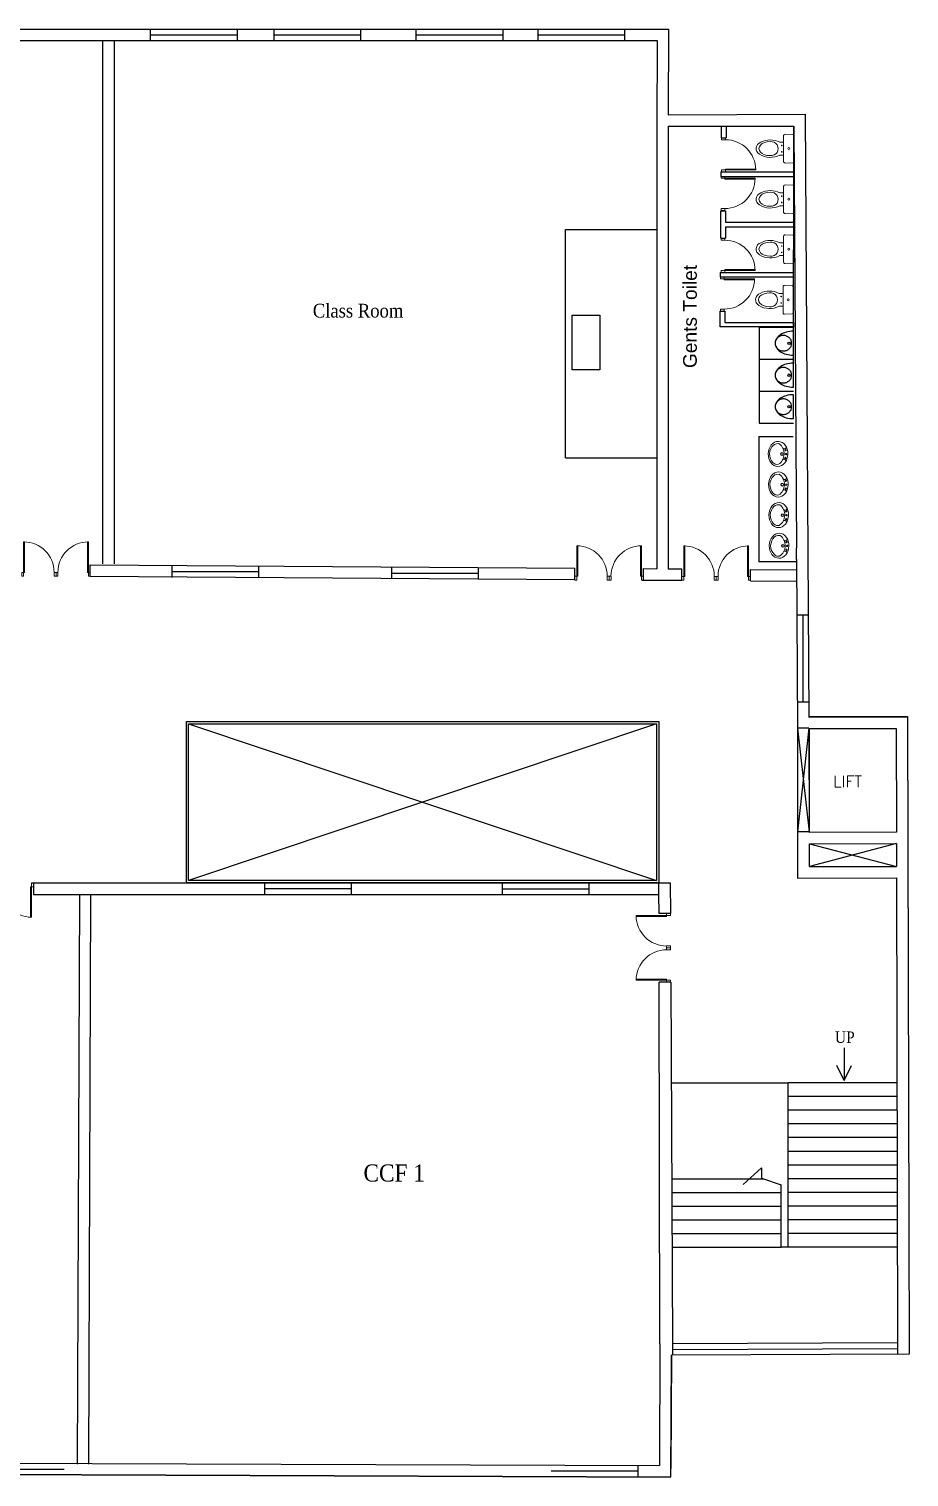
# Model space of a CAD drawing. Header units: millimetres. Extents: x 787 to 875.2, y 236.3 to 273.1.
# Drawn here: x 856.28 to 875.24, y 238.98 to 270.19 of the extents above; entities that cross this region are included whole.
import ezdxf

# ---------------------------------------------------------------- set-up
doc = ezdxf.new("R2010")
doc.units = ezdxf.units.MM
doc.linetypes.add('HIDDEN', pattern=[0.375, 0.25, -0.125])
doc.layers.add('DOOR', color=10, linetype='Continuous', lineweight=15)
doc.layers.add('SANI', color=10, linetype='Continuous')
doc.styles.add('1MM', font='arial.ttf', dxfattribs={"height": 1000})
doc.styles.add('DUTCH', font='dutch.ttf')
doc.styles.add('ROMANT', font='arial.ttf', dxfattribs={"height": 2.5})

# ---------------------------------------------------------------- blocks, each defined once
blk = doc.blocks.new('WC1')
at = {"layer": 'DOOR'}
for p, q in [((-29.3, -7.5), (-29.8, -22.7)), ((24.3, -5), (-26.8, -5))]:
    blk.add_line(p, q, dxfattribs=at)
for points in [[(26.8, -7.5), (27.3, -22.7, -0.423393), (24.7, -25.4), (-27.3, -25.4, -0.423393), (-29.8, -22.7), (-29.3, -7.5, -0.405093), (-26.8, -5), (24.3, -5, -0.405093), (26.8, -7.5, -0.407682)], [(11.5, -25.4), (11.5, -33, -0.265683), (10, -73.3, -0.649464), (-14.1, -70.9, -0.243179), (-14, -33), (-14, -25.4), (11.5, -25.4)], [(12.6, -52, 1.119632), (-15.2, -52, 17.71796)]]:
    blk.add_lwpolyline(points, format="xyb", dxfattribs=at)
blk.add_lwpolyline([(-14, -25.4), (-14, -33)], dxfattribs=at)
for centre, radius in [((-7.6, -29.2), 0.636), ((-1.3, -15.2), 1.91), ((5.1, -29.2), 0.636)]:
    blk.add_circle(centre, radius, dxfattribs=at)
blk.add_arc((-26.8, -7.5), 2.54, 90, 178.2101, dxfattribs=at)
blk.add_ellipse((-1.3, -52), major_axis=(0, -22.4), ratio=0.622298, start_param=4.712389, end_param=7.853982, dxfattribs=at)
blk = doc.blocks.new('A$C764D24B9')
at = {"layer": 'DOOR'}
for points in [[(0.056, 0.111), (0.083, 0.111), (0.083, 1), (0.056, 1)], [(0, 0), (0.056, 0), (0.056, 0.111), (0, 0.111)], [(0.944, 0), (1, 0), (1, 0.111), (0.944, 0.111)]]:
    blk.add_lwpolyline(points, close=True, dxfattribs=at)
blk.add_arc((0.056, 0.111), 0.889, 0, 90, dxfattribs=at)
blk = doc.blocks.new('UR1P')
at = {"layer": 'SANI'}
for points in [[(-29.7, 0, 0.066402), (-27.3, -18, 0.078959), (-21, -32, 0.107161), (-10.6, -42.2, 0.141785), (0, -45.2, 0.141785), (10.6, -42.2, 0.107161), (21, -32, 0.078959), (27.3, -18, 0.066402), (29.7, 0)], [(0, -45.2, 0.104192), (7.3, -43.7, 0.100673), (13.6, -39.2, 0.096065), (17.8, -32.6, 0.093043), (19.3, -24.7, 0.093043), (17.8, -16.8, 0.096065), (13.6, -10.2, 0.100673), (7.3, -5.7, 0.104192), (0, -4.2, 0.104192), (-7.3, -5.7, 0.100673), (-13.6, -10.2, 0.096065), (-17.8, -16.8, 0.093043), (-19.3, -24.7, 0.093043), (-17.8, -32.6, 0.096065), (-13.6, -39.2, 0.100673), (-7.3, -43.7, 0.104192)]]:
    blk.add_lwpolyline(points, format="xyb", close=True, dxfattribs=at)
blk.add_circle((0, -10.8), 2.97, dxfattribs=at)
blk = doc.blocks.new('WB5')
at = {"layer": 'DOOR'}
for p, q in [((4.7, 11.3), (6.8, 10.5)), ((5.3, -11), (7.3, -10.1))]:
    blk.add_line(p, q, dxfattribs=at)
for points in [[(2.4, 0.1, 1), (5, 0.1, 1)], [(3.2, 7.9, 1), (5.9, 7.9, 1)], [(3.6, -7.7, -1), (6.3, -7.6, -1)]]:
    blk.add_lwpolyline(points, format="xyb", close=True, dxfattribs=at)
for centre, radius in [((3.7, 0.1), 1.32), ((11.8, 0.3), 2.73), ((11.8, 0.3), 2.19)]:
    blk.add_circle(centre, radius, dxfattribs=at)
for centre, radius, start, end in [((5.6, 13.6), 2.49, 151.6403, 249.4649), ((7.7, 12.8), 2.49, 249.4649, 334.3015), ((32.6, 0.8), 25.2, 127.6693, 236.45), ((18.2, 19.4), 1.66, 91.5976, 127.6693), ((6.3, -13.3), 2.49, 113.4041, 211.2287), ((8.3, -12.4), 2.49, 28.5675, 113.4041)]:
    blk.add_arc(centre, radius, start, end, dxfattribs=at)
blk.add_ellipse((19.5, 0.5), major_axis=(-0.6, 24.9), ratio=0.783308, dxfattribs=at)
blk.add_open_spline([(18.7, -20.2), (23.5, -20.6), (25, -20), (30.8, -16.4), (34.3, -10.8), (37.3, 2.3), (34.9, 9.5), (28.9, 18.7), (25, 21.3), (18.2, 21.1)], degree=3, knots=[3.262053, 3.262053, 3.262053, 3.262053, 3.577225, 3.577225, 4.479784, 4.479784, 5.382343, 5.382343, 6.141594, 6.141594, 6.141594, 6.141594], dxfattribs=at)

msp = doc.modelspace()

# ---------------------------------------------------------------- linework, layer by layer
at = {"linetype": 'Continuous', "ltscale": 0.1}
for p, q in [((828.405, 270.188), (870.06, 270.188)), ((858.892, 270.189), (858.892, 269.942)), ((858.892, 270.066), (860.763, 270.066)), ((860.763, 270.189), (860.763, 269.942)), ((861.553, 270.189), (861.553, 269.943)), ((861.553, 270.066), (863.424, 270.066)), ((863.424, 270.189), (863.424, 269.943)), ((864.616, 270.189), (864.616, 269.943)), ((864.616, 270.066), (866.487, 270.066)), ((866.487, 270.189), (866.487, 269.943)), ((867.242, 270.189), (867.242, 269.943)), ((867.242, 270.066), (869.113, 270.066)), ((869.113, 270.189), (869.113, 269.943)), ((828.405, 269.942), (869.813, 269.942)), ((857.871, 258.661, 51.62), (857.871, 269.942, 0)), ((858.117, 269.942, 0), (858.117, 258.66, 0)), ((858.117, 269.942, 0), (869.813, 269.942)), ((870.06, 269.942), (870.06, 269.942)), ((869.808, 268.094), (869.808, 258.556)), ((870.054, 268.094), (870.054, 258.554)), ((870.054, 268.094), (872.763, 268.094)), ((871.201, 267.843), (871.201, 268.094)), ((871.299, 268.094), (871.299, 267.843)), ((871.299, 268.094), (872.763, 268.094)), ((872.752, 262.777), (872.763, 268.094)), ((871.201, 267.843), (871.299, 267.843)), ((871.188, 267.109), (872.763, 267.109)), ((871.188, 267.109), (871.188, 267.011)), ((871.188, 267.011), (872.763, 267.011)), ((871.188, 266.272), (871.286, 266.272)), ((871.188, 265.677), (871.188, 266.272)), ((871.286, 266.272), (871.286, 266.026)), ((871.286, 266.026), (872.763, 266.026)), ((871.286, 265.927), (872.763, 265.927)), ((871.286, 265.927), (871.286, 265.677)), ((871.286, 265.927), (872.763, 265.927)), ((867.839, 260.943, -25.653), (867.839, 265.866, -25.653)), ((867.839, 265.866, -25.653), (869.808, 265.866, -25.653)), ((871.188, 265.677), (871.286, 265.677)), ((871.175, 264.943), (872.75, 264.943)), ((871.175, 264.943), (871.175, 264.844)), ((871.175, 264.844), (872.75, 264.844)), ((871.175, 264.11), (871.273, 264.11)), ((871.175, 263.766), (871.175, 264.11)), ((871.273, 264.11), (871.273, 263.864)), ((872.75, 263.766), (871.175, 263.766)), ((871.273, 263.864), (872.75, 263.864)), ((872.012, 263.761), (872.012, 261.694)), ((872.012, 263.761), (872.75, 263.761)), ((872.75, 263.86), (872.75, 263.761)), ((872.012, 263.072), (872.75, 263.072)), ((872.012, 262.383), (872.75, 262.383)), ((872.012, 261.694), (872.75, 261.694)), ((872.006, 261.405, 48.505), (872.006, 258.707, 48.385)), ((872.006, 261.405, 48.505), (872.745, 261.405, 48.385)), ((867.839, 260.943, -25.653), (869.808, 260.943, -25.653)), ((872.819, 258.752), (872.818, 258.998)), ((857.599, 258.641, 17.579), (868.042, 258.568, 5.515)), ((857.599, 258.395, -7.265), (857.599, 258.641, -7.265)), ((859.353, 258.616), (859.353, 258.37)), ((859.353, 258.493), (861.224, 258.493)), ((861.224, 258.616), (861.224, 258.37)), ((864.089, 258.583, -1.325), (864.089, 258.337, -1.325)), ((864.089, 258.46, -1.325), (865.96, 258.46, -1.325)), ((865.96, 258.583, -1.325), (865.96, 258.337, -1.325)), ((868.042, 258.312, -48.385), (868.042, 258.568, 5.041)), ((869.518, 258.558, 3.809), (869.808, 258.556, 3.475)), ((869.518, 258.312, -48.416), (869.518, 258.558, 2.891)), ((870.054, 258.554, 3.19), (870.349, 258.552, 2.85)), ((870.349, 258.306, -48.815), (870.349, 258.552, 2.492)), ((871.825, 258.542, 1.144), (872.816, 258.535)), ((871.825, 258.296, -50.965), (871.825, 258.542, 0.342)), ((872.819, 258.707, 48.385), (872.006, 258.707, 48.385)), ((857.599, 258.395, 17.577), (868.042, 258.322, 5.513)), ((869.497, 258.312, 3.832), (870.349, 258.306, 2.848)), ((871.825, 258.296, 1.142), (872.814, 258.289)), ((872.839, 257.561), (873.085, 257.561)), ((872.962, 255.69), (872.962, 257.561)), ((872.839, 255.69), (873.085, 255.69)), ((859.719, 255.215), (869.804, 251.833)), ((869.804, 255.215), (859.719, 251.833)), ((873.085, 255.122), (872.839, 255.121)), ((873.085, 255.122), (872.839, 252.884)), ((872.839, 255.121), (872.839, 251.9)), ((872.839, 255.121), (873.091, 252.885)), ((872.841, 255.11), (872.841, 251.889)), ((873.085, 255.122), (873.091, 252.885)), ((873.088, 255.11), (873.093, 252.873)), ((873.091, 252.885), (872.839, 252.884)), ((874.971, 252.878), (873.093, 252.873)), ((873.095, 252.628), (874.971, 252.632)), ((874.971, 252.632), (873.095, 252.135)), ((873.095, 252.135), (873.095, 252.628)), ((873.095, 252.628), (874.972, 252.14)), ((872.841, 251.889), (874.972, 251.894)), ((873.095, 252.135), (874.972, 252.14)), ((856.334, 251.784), (870.098, 251.784)), ((856.375, 251.784), (856.375, 251.537)), ((861.353, 251.786), (861.353, 251.539)), ((861.353, 251.662), (863.224, 251.662)), ((863.224, 251.786), (863.224, 251.539)), ((866.473, 251.78), (866.473, 251.534)), ((866.473, 251.657), (868.344, 251.657)), ((868.344, 251.78), (868.344, 251.534)), ((869.854, 251.537), (869.853, 251.784)), ((870.098, 251.784), (870.101, 251.122)), ((856.375, 251.537), (858.732, 251.537)), ((857.326, 239.257, 103.239), (857.372, 251.537, 103.239)), ((857.566, 239.256, 103.239), (857.612, 251.537, 103.239)), ((858.732, 251.537), (858.984, 251.537)), ((858.984, 251.537), (869.854, 251.537)), ((869.855, 251.122), (869.854, 251.537)), ((870.101, 251.122), (869.855, 251.122)), ((869.875, 241.851), (869.858, 249.646)), ((870.108, 249.646), (869.858, 249.646)), ((870.108, 249.646), (870.143, 241.852)), ((873.847, 248.233), (873.847, 247.529)), ((873.847, 247.529), (873.69, 247.849)), ((873.847, 247.529), (874.005, 247.849)), ((874.996, 241.874), (874.998, 241.628)), ((870.112, 238.979), (870.121, 241.606)), ((870.143, 241.852), (870.144, 241.606)), ((870.143, 241.729), (874.997, 241.751)), ((870.112, 238.979), (835.482, 239.111)), ((835.482, 239.111), (870.112, 238.979)), ((837.25, 239.351), (869.866, 239.227)), ((855.167, 239.152), (857.038, 239.152)), ((867.529, 239.115), (869.4, 239.115)), ((869.4, 239.238), (869.4, 238.992)), ((870.112, 239.226), (870.113, 239.226))]:
    msp.add_line(p, q, dxfattribs=at)
at = {"linetype": 'HIDDEN', "ltscale": 950}
for p, q in [((871.668, 245.284), (872.062, 245.641)), ((872.062, 245.641), (872.062, 245.408)), ((872.062, 245.423), (872.488, 245.274))]:
    msp.add_line(p, q, dxfattribs=at)
at = {"linetype": 'Continuous', "ltscale": 0.1}
for points in [[(869.814, 270.189), (869.814, 270.188)], [(870.06, 270.188), (870.055, 268.341), (873.008, 268.35), (873.086, 255.356), (875.21, 255.361), (875.243, 241.629), (870.121, 241.606), (870.112, 239.167)], [(869.813, 269.942), (869.808, 268.094)], [(872.763, 268.094), (872.818, 258.998)], [(872.819, 258.752), (872.841, 255.11)], [(873.086, 255.368), (875.21, 255.373), (875.243, 241.629), (870.121, 241.606)], [(873.088, 255.11), (874.965, 255.115), (874.97, 252.878)], [(874.971, 252.632), (874.972, 252.14)], [(874.972, 251.894), (874.996, 241.874), (870.143, 241.852)], [(870.117, 247.476), (872.636, 247.476)], [(872.636, 243.931), (872.636, 247.476)], [(874.983, 247.476), (872.636, 247.476)], [(874.984, 247.181), (872.636, 247.181)], [(874.984, 246.885), (872.636, 246.885)], [(874.985, 246.59), (872.636, 246.59)], [(874.986, 246.294), (872.636, 246.294)], [(874.986, 245.999), (872.636, 245.999)], [(874.987, 245.704), (872.636, 245.704)], [(872.488, 243.931), (872.488, 245.274)], [(869.875, 241.851), (869.866, 239.227)]]:
    msp.add_lwpolyline(points, dxfattribs=at)
at = {"linetype": 'Continuous', "ltscale": 0.1, "elevation": -25.653}
msp.add_lwpolyline([(867.987, 262.842), (867.987, 264.023), (868.577, 264.023), (868.577, 262.842)], close=True, dxfattribs=at)
at = {"linetype": 'Continuous', "ltscale": 0.1}
for points in [[(869.853, 251.784), (859.67, 251.784), (859.67, 255.264), (869.853, 255.264)], [(869.804, 251.833), (859.719, 251.833), (859.719, 255.215), (869.804, 255.215)]]:
    msp.add_lwpolyline(points, close=True, dxfattribs=at)
at = {"linetype": 'HIDDEN', "ltscale": 950}
for points in [[(870.127, 245.408), (872.103, 245.408)], [(874.988, 245.408), (872.636, 245.408)], [(870.128, 245.113), (872.488, 245.113)], [(874.989, 245.113), (872.636, 245.113)], [(870.129, 244.818), (872.488, 244.818)], [(874.989, 244.818), (872.636, 244.818)], [(870.131, 244.522), (872.488, 244.522)], [(874.99, 244.522), (872.636, 244.522)], [(870.132, 244.227), (872.488, 244.227)], [(874.991, 244.227), (872.636, 244.227)], [(870.133, 243.931), (872.488, 243.931)], [(874.991, 243.931), (872.488, 243.931)]]:
    msp.add_lwpolyline(points, dxfattribs=at)

# ---------------------------------------------------------------- block references
at = {"linetype": 'Continuous', "ltscale": 0.1}
for name, p, xscale, yscale, zscale, rotation in [('A$C764D24B9', (871.205, 267.109), -0.7339885060846639, 0.7339885060846639, 0.7339885060846639, 270), ('WC1', (872.817, 267.596), 0.0108536660351445, 0.0108536660351445, 0.0108536660351445, 270), ('A$C764D24B9', (871.192, 267.011), 0.7339885060846639, 0.7339885060846639, 0.7339885060846639, 270), ('WC1', (872.817, 266.504), 0.0108536660351445, 0.0108536660351445, 0.0108536660351445, 270), ('A$C764D24B9', (871.192, 264.943), -0.7339885060846639, 0.7339885060846639, 0.7339885060846639, 270), ('WC1', (872.817, 265.429), 0.0108536660351445, 0.0108536660351445, 0.0108536660351445, 270), ('A$C764D24B9', (871.179, 264.844), 0.7339885060846639, 0.7339885060846639, 0.7339885060846639, 270), ('WC1', (872.804, 264.338), 0.0108536660351445, 0.0108536660351445, 0.0108536660351445, 270), ('UR1P', (872.75, 263.416), 0.0086829328317835, 0.0086829328271987, 0.0086829328266256, 270), ('UR1P', (872.75, 262.727), 0.0086829328317835, 0.0086829328271987, 0.0086829328266256, 270), ('UR1P', (872.75, 262.048), 0.0086829328317835, 0.0086829328271987, 0.0086829328266256, 270), ('A$C764D24B9', (856.375, 251.784), 0.7384369212746258, 0.7384369212746258, 0.7384369212746258, 180), ('A$C764D24B9', (870.101, 249.646), 0.7384369212746258, 0.7384369212746258, 0.7384369212746258, 89.99999999999999)]:
    msp.add_blockref(name, p, dxfattribs=dict(at, xscale=xscale, yscale=yscale, zscale=zscale, rotation=rotation))
for name, p, xscale, yscale, zscale in [('WB5', (872.632, 261.025, 48.385), -0.0108536660351445, 0.0108536660351445, 0.0108536660351445), ('WB5', (872.639, 260.365, 48.385), -0.0108536660351445, 0.0108536660351445, 0.0108536660351445), ('WB5', (872.646, 259.706, 48.385), -0.0108536660351445, 0.0108536660351445, 0.0108536660351445), ('A$C764D24B9', (856.122, 258.396, -7.265), 0.7384369212746258, 0.7384369212746258, 0.7384369212746258), ('A$C764D24B9', (868.042, 258.312, -48.385), 0.7384369212746258, 0.7384369212746258, 0.7384369212746258), ('A$C764D24B9', (870.349, 258.308, -48.385), 0.7384369212746258, 0.7384369212746258, 0.7384369212746258), ('WB5', (872.654, 259.046, 48.385), -0.0108536660351445, 0.0108536660351445, 0.0108536660351445)]:
    msp.add_blockref(name, p, dxfattribs=dict(at, xscale=xscale, yscale=yscale, zscale=zscale))
at = {"linetype": 'Continuous', "ltscale": 0.1, "extrusion": (0, 0, -1), "xscale": 0.7384369212746258, "yscale": 0.7384369212746258, "zscale": -0.7384369212739089}
for p in [(-857.599, 258.396, 7.265), (-869.518, 258.312, 48.385), (-871.825, 258.308, 48.385)]:
    msp.add_blockref('A$C764D24B9', p, dxfattribs=at)
at = {"linetype": 'Continuous', "ltscale": 0.1, "extrusion": (0, 0, -1), "xscale": 0.7384369212746258, "yscale": 0.7384369212746258, "zscale": -0.7384369212739089, "rotation": 270}
msp.add_blockref('A$C764D24B9', (-870.101, 251.122), dxfattribs=at)

# ---------------------------------------------------------------- texts
at = {"style": 'DUTCH', "width": 0.9}
for s, height, p in [('Class Room', 0.2954, (862.394, 263.97, -44.773)), ('UP', 0.2461, (873.645, 248.337)), ('CCF 1', 0.3692, (863.486, 245.348))]:
    msp.add_text(s, height=height, dxfattribs=at).set_placement(p)
at = {"insert": (870.374, 262.88, 0.082), "char_height": 0.29537, "attachment_point": 1, "rotation": 90, "style": '1MM'}
msp.add_mtext_dynamic_manual_height_columns('Gents Toilet', width=406.1697, gutter_width=9.846, heights=[-0.295], dxfattribs=at)
at = {"linetype": 'Continuous', "ltscale": 0.1, "insert": (873.113, 254.092), "char_height": 0.24615, "attachment_point": 1, "style": 'ROMANT'}
msp.add_mtext_dynamic_manual_height_columns('\\pi0.49585;{\\Fsimplex|c0;LIFT }', width=1.65982, gutter_width=12.307, heights=[-0.246], dxfattribs=at)

doc.saveas('drawing.dxf')
